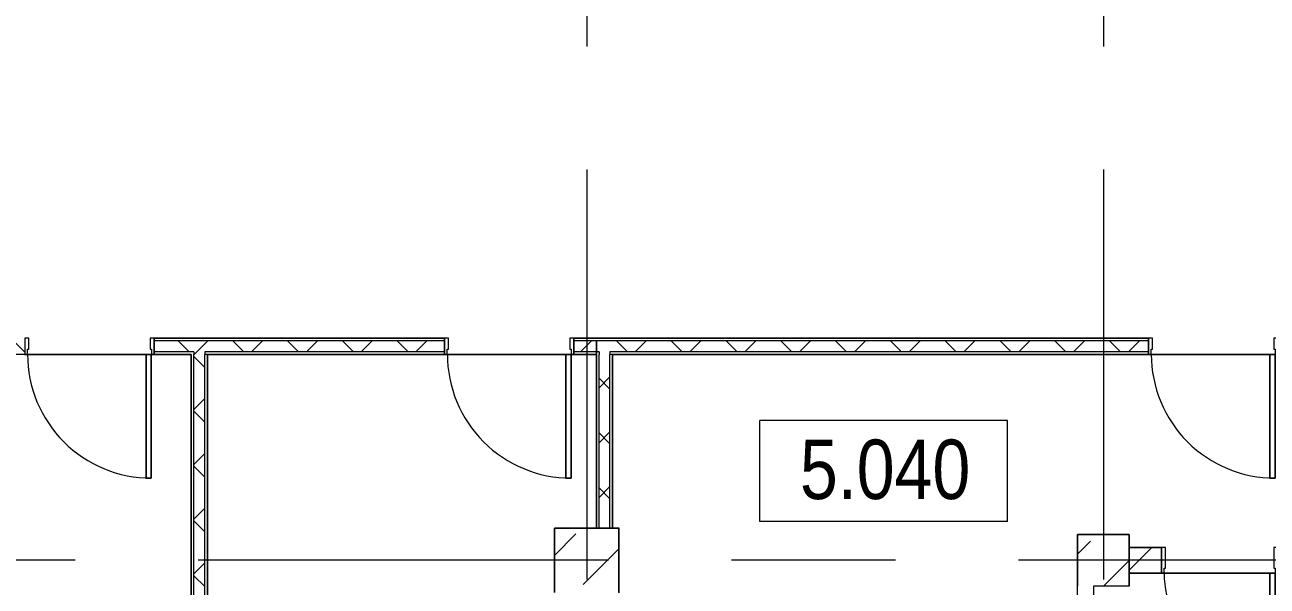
# Model space of a CAD drawing. Header units: millimetres. Extents: x 48966 to 155647, y -43515 to 26217.
# Drawn here: x 73582 to 83200, y -24483 to -20136 of the extents above; entities that cross this region are included whole.
import ezdxf

# ---------------------------------------------------------------- set-up
doc = ezdxf.new("R2010")
doc.units = ezdxf.units.MM
doc.linetypes.add('Осевые', pattern=[6350, 1270, -952.5, 3175, -952.5])
for name, color, linetype, lineweight in [('Двери', 7, 'Continuous', 9), ('Каркас_Импост', 7, 'Continuous', 9), ('Марки помещений', 7, 'Continuous', 9), ('Обобщенные модели', 7, 'Continuous', 9), ('Обобщенные модели-1', 7, 'Continuous', 18), ('Общие ребра', 7, 'Continuous', 9), ('Оси-2', 7, 'Осевые', 9), ('Панель', 7, 'Continuous', 9), ('Перекрытия', 7, 'Continuous', 9), ('Стены-1', 7, 'Continuous', 18), ('Штриховка разреза-1', 7, 'Continuous', 9)]:
    doc.layers.add(name, color=color, linetype=linetype, lineweight=lineweight)
doc.styles.add('Arial Narrow_1', font='Arial Narrow.ttf', dxfattribs={"height": 460})
pattern_1 = [(45, (0, 0), (168.3798, 617.3926), [793.75, -158.75, 6.706, -152.044])]
pattern_2 = [(45, (0, 0), (-212.132, 212.132), []), (135, (0, 0), (-212.132, -212.132), [])]

# ---------------------------------------------------------------- blocks, each defined once
blk = doc.blocks.new('Обобщенные модели 2 - Обобщенные модели 2-1035725-План 5-го этажа на отм_ _12_600')
at = {"layer": 'Обобщенные модели'}
h = blk.add_hatch(dxfattribs=at)
h.set_pattern_fill('FP_1', color=256, style=0, pattern_type=2)
h.set_pattern_definition(pattern_1)
h.paths.add_polyline_path([(78181.6, -24532.9), (78181.6, -24032.9), (77681.6, -24032.9), (77681.6, -24532.9)], flags=0)
h = blk.add_hatch(dxfattribs=at)
h.set_pattern_fill('FP_1', color=256, style=0, pattern_type=2)
h.set_pattern_definition(pattern_1)
h.paths.add_polyline_path([(82131.6, -24482.9), (82131.6, -24082.9), (81731.6, -24082.9), (81731.6, -24482.9)], flags=0)
at = {"layer": 'Обобщенные модели-1'}
for p, q in [((78181.6, -24032.9), (77681.6, -24032.9)), ((77681.6, -24032.9), (77681.6, -24532.9)), ((78181.6, -24532.9), (78181.6, -24032.9)), ((82131.6, -24082.9), (81731.6, -24082.9)), ((81731.6, -24082.9), (81731.6, -24482.9)), ((82131.6, -24482.9), (82131.6, -24082.9))]:
    blk.add_line(p, q, dxfattribs=at)
blk = doc.blocks.new('Дверь - Однопольная - ДВ4_21х10-6240728-План 5-го этажа на отм_ _12_600')
at = {"layer": 'Двери'}
for p, q in [((-439, 1020.5), (-479, 1020.5)), ((-479, 1020.5), (-479, 62.5)), ((-439, 62.5), (-439, 1020.5)), ((-479, 62.5), (-439, 62.5))]:
    blk.add_line(p, q, dxfattribs=at)
blk.add_arc((-479, 62.5), 958, 360, 90, dxfattribs=at)
at = {"layer": 'Каркас_Импост'}
for p, q in [((-480, 62.5), (-500, 62.5)), ((-500, 62.5), (-500, -62.5)), ((-480, 22.5), (-480, 62.5)), ((-470, 22.5), (-480, 22.5)), ((-470, -62.5), (-470, 22.5)), ((480, 22.5), (470, 22.5)), ((470, 22.5), (470, -62.5)), ((500, 62.5), (480, 62.5)), ((480, 62.5), (480, 22.5)), ((500, -62.5), (500, 62.5)), ((-500, -62.5), (-470, -62.5)), ((470, -62.5), (500, -62.5))]:
    blk.add_line(p, q, dxfattribs=at)
at = {"layer": 'Панель'}
for p, q in [((-479, 1020.5), (-439, 1020.5)), ((-479, 62.5), (-479, 1020.5)), ((-439, 1020.5), (-439, 62.5)), ((-439, 62.5), (-479, 62.5))]:
    blk.add_line(p, q, dxfattribs=at)
blk = doc.blocks.new('Дверь - Однопольная - ДВ4_21х9-6802596-План 5-го этажа на отм_ _12_600')
at = {"layer": 'Двери'}
for p, q in [((-389, 958), (-429, 958)), ((-429, 958), (-429, 100)), ((-389, 100), (-389, 958)), ((-429, 100), (-389, 100))]:
    blk.add_line(p, q, dxfattribs=at)
blk.add_arc((-429, 100), 858, 360, 90, dxfattribs=at)
at = {"layer": 'Каркас_Импост'}
for p, q in [((-430, 100), (-450, 100)), ((-450, 100), (-450, -100)), ((-430, 60), (-430, 100)), ((450, 100), (430, 100)), ((430, 100), (430, 60)), ((450, -100), (450, 100)), ((-420, 60), (-430, 60)), ((-420, -100), (-420, 60)), ((430, 60), (420, 60)), ((420, 60), (420, -100)), ((-450, -100), (-420, -100)), ((420, -100), (450, -100))]:
    blk.add_line(p, q, dxfattribs=at)
at = {"layer": 'Панель'}
for p, q in [((-429, 958), (-389, 958)), ((-429, 100), (-429, 958)), ((-389, 958), (-389, 100)), ((-389, 100), (-429, 100))]:
    blk.add_line(p, q, dxfattribs=at)
blk = doc.blocks.new('Марка помещения_Р - Марка помещения-4575829-План 5-го этажа на отм_ _12_600')
at = {"layer": 'Марки помещений'}
for p, q in [((-4.79375, -1.95625), (-4.79375, 1.95625)), ((4.79375, 1.95625), (-4.79375, 1.95625)), ((4.79375, -1.95625), (4.79375, 1.95625)), ((4.79375, -1.95625), (-4.79375, -1.95625))]:
    blk.add_line(p, q, dxfattribs=at)

msp = doc.modelspace()

# ---------------------------------------------------------------- hatches: boundary and pattern name
at = {"layer": 'Штриховка разреза-1'}
h = msp.add_hatch(dxfattribs=at)
h.set_pattern_fill('FP_3', color=256, style=0, pattern_type=2)
h.set_pattern_definition(pattern_2)
h.paths.add_polyline_path([(77831.6, -22667.9), (78004.9, -22667.9), (78004.9, -22582.9), (77831.6, -22582.9)], flags=0)
h.paths.add_polyline_path([(70048.6, -22667.9), (73581.6, -22667.9), (73581.6, -22582.9), (70048.6, -22582.9)], flags=0)
h.paths.add_polyline_path([(84911.6, -22667.9), (84911.6, -22582.9), (83281.6, -22582.9), (83281.6, -22667.9), (84905.1, -22667.9)], flags=0)
h.paths.add_polyline_path([(82281.6, -22667.9), (82281.6, -22582.9), (78006.9, -22582.9), (78006.9, -22667.9), (81573.4, -22667.9)], flags=0)
h.paths.add_polyline_path([(74581.6, -22667.9), (76831.6, -22667.9), (76831.6, -22582.9), (74581.6, -22582.9)], flags=0)
h = msp.add_hatch(dxfattribs=at)
h.set_pattern_fill('FP_3', color=256, style=0, pattern_type=2)
h.set_pattern_definition(pattern_2)
h.paths.add_polyline_path([(74974.6, -30793.8), (74974.6, -22667.9), (74889.6, -22667.9), (74889.6, -30765.5), (74909.9, -30772.3)], flags=0)
h = msp.add_hatch(dxfattribs=at)
h.set_pattern_fill('FP_3', color=256, style=0, pattern_type=2)
h.set_pattern_definition(pattern_2)
h.paths.add_polyline_path([(78111.9, -24032.9), (78111.9, -22667.9), (78026.9, -22667.9), (78026.9, -24032.9)], flags=0)
h = msp.add_hatch(dxfattribs=at)
h.set_pattern_fill('FP_2', color=256, style=0, pattern_type=2)
h.set_pattern_definition([(45, (0, 0), (-424.264, 424.264), [600, -100, 20, -100]), (45, (0, 424), (-424.264, 424.264), [])])
h.paths.add_polyline_path([(85831.6, -24382.9), (85831.6, -24182.9), (83281.6, -24182.9), (83281.6, -24382.9), (84905.1, -24382.9)], flags=0)
h.paths.add_polyline_path([(82131.6, -24382.9), (82381.6, -24382.9), (82381.6, -24182.9), (82131.6, -24182.9)], flags=0)

# ---------------------------------------------------------------- linework, layer by layer
at = {"layer": 'Общие ребра'}
for p, q in [((76831.6, -22562.9), (74581.6, -22562.9)), ((76831.6, -22582.9), (74581.6, -22582.9)), ((82281.6, -22562.9), (77831.6, -22562.9)), ((78004.9, -22582.9), (77831.6, -22582.9)), ((78006.9, -22582.9), (78004.9, -22582.9)), ((78004.9, -22582.9), (78006.9, -22582.9)), ((78004.9, -22582.9), (78004.9, -22667.9)), ((82281.6, -22582.9), (78006.9, -22582.9)), ((78006.9, -22582.9), (78006.9, -22667.9)), ((74889.6, -22667.9), (74581.6, -22667.9)), ((74581.6, -22687.9), (74869.6, -22687.9)), ((74889.6, -22667.9), (74889.6, -22687.9)), ((74889.6, -30765.5), (74889.6, -22687.9)), ((76831.6, -22667.9), (74974.6, -22667.9)), ((74974.6, -22667.9), (74974.6, -22687.9)), ((74994.6, -22687.9), (74974.6, -22687.9)), ((74974.6, -30793.8), (74974.6, -22687.9)), ((74996.6, -22687.9), (76831.6, -22687.9)), ((78004.9, -22667.9), (77831.6, -22667.9)), ((77831.6, -22687.9), (78004.9, -22687.9)), ((78004.9, -22667.9), (78004.9, -22687.9)), ((78026.9, -22667.9), (78006.9, -22667.9)), ((78006.9, -22667.9), (78006.9, -22687.9)), ((78026.9, -22667.9), (78026.9, -22687.9)), ((78026.9, -24032.9), (78026.9, -22687.9)), ((82281.6, -22667.9), (78111.9, -22667.9)), ((78111.9, -22667.9), (78111.9, -22687.9)), ((78131.9, -22687.9), (78111.9, -22687.9)), ((78111.9, -24032.9), (78111.9, -22687.9)), ((78133.9, -22687.9), (82281.6, -22687.9)), ((78182.6, -24032.9), (78181.6, -24032.9)), ((82381.6, -24182.9), (82133.6, -24182.9)), ((82131.6, -24382.9), (82381.6, -24382.9))]:
    msp.add_line(p, q, dxfattribs=at)
at = {"layer": 'Оси-2'}
for p, q in [((77931.6, 25417.1), (77931.6, -41737.8)), ((81931.6, 25417.1), (81931.6, -41737.8)), ((150171.6, -24282.9), (50565.6, -24282.9))]:
    msp.add_line(p, q, dxfattribs=at)
at = {"layer": 'Перекрытия'}
for p, q in [((74581.6, -22687.9), (74581.6, -22562.9)), ((74581.6, -22562.9), (76831.6, -22562.9)), ((76831.6, -22562.9), (76831.6, -22687.9)), ((77831.6, -22687.9), (77831.6, -22562.9)), ((77831.6, -22562.9), (82281.6, -22562.9)), ((82281.6, -22562.9), (82281.6, -22687.9)), ((74869.6, -22687.9), (70068.6, -22687.9)), ((73581.6, -22687.9), (74581.6, -22687.9)), ((74869.6, -30758.9), (74869.6, -22687.9)), ((78006.9, -22687.9), (74994.6, -22687.9)), ((74994.6, -22687.9), (74994.6, -30800.5)), ((76831.6, -22687.9), (77831.6, -22687.9)), ((78006.9, -24032.9), (78006.9, -22687.9)), ((84911.5, -22687.9), (78131.9, -22687.9)), ((78131.9, -22687.9), (78131.9, -24032.9)), ((82281.6, -22687.9), (83281.6, -22687.9)), ((77681.6, -24532.9), (77681.6, -24032.9)), ((77681.6, -24032.9), (78006.9, -24032.9)), ((78131.9, -24032.9), (78181.6, -24032.9)), ((78181.6, -24032.9), (78181.6, -24532.9)), ((81731.6, -24970.9), (81731.6, -24082.9)), ((81731.6, -24082.9), (82131.6, -24082.9)), ((82131.6, -24082.9), (82131.6, -24182.9)), ((82131.6, -24182.9), (82381.6, -24182.9)), ((82381.6, -24182.9), (82381.6, -24382.9)), ((83831.6, -24382.9), (82131.6, -24382.9)), ((82131.6, -24382.9), (82131.6, -24482.9)), ((82381.6, -24382.9), (83281.6, -24382.9)), ((82131.6, -24482.9), (81856.6, -24482.9)), ((81856.6, -24482.9), (81856.6, -25095.9))]:
    msp.add_line(p, q, dxfattribs=at)
at = {"layer": 'Стены-1'}
for p, q in [((74581.6, -22562.9), (74581.6, -22687.9)), ((76831.6, -22687.9), (76831.6, -22562.9)), ((77831.6, -22562.9), (77831.6, -22687.9)), ((82281.6, -22687.9), (82281.6, -22562.9)), ((74869.6, -22687.9), (74869.6, -30758.9)), ((74994.6, -22687.9), (74996.6, -22687.9)), ((74994.6, -30800.5), (74994.6, -22687.9)), ((74994.6, -22687.9), (74994.6, -30798.4)), ((74996.6, -22687.9), (74994.6, -22687.9)), ((74996.6, -30799.1), (74996.6, -22689.9)), ((78004.9, -22689.9), (78004.9, -24030.9)), ((78006.9, -22687.9), (78006.9, -24032.9)), ((78006.9, -24030.9), (78006.9, -22687.9)), ((78131.9, -22687.9), (78133.9, -22687.9)), ((78131.9, -24032.9), (78131.9, -22687.9)), ((78006.9, -24032.9), (78131.9, -24032.9)), ((78181.6, -24032.9), (78181.6, -24533.9)), ((78183.6, -24032.9), (78182.6, -24032.9)), ((78183.6, -24533.9), (78183.6, -24032.9)), ((82133.6, -24182.9), (82131.6, -24182.9)), ((82131.6, -24182.9), (82131.6, -24382.9)), ((82381.6, -24382.9), (82381.6, -24182.9))]:
    msp.add_line(p, q, dxfattribs=at)

# ---------------------------------------------------------------- block references
at = {"layer": 'Двери', "rotation": 180}
for name, p in [('Дверь - Однопольная - ДВ4_21х10-6240728-План 5-го этажа на отм_ _12_600', (74081.6, -22625.4)), ('Дверь - Однопольная - ДВ4_21х10-6240728-План 5-го этажа на отм_ _12_600', (77331.6, -22625.4)), ('Дверь - Однопольная - ДВ4_21х10-6240728-План 5-го этажа на отм_ _12_600', (82781.6, -22625.4)), ('Дверь - Однопольная - ДВ4_21х9-6802596-План 5-го этажа на отм_ _12_600', (82831.6, -24282.9))]:
    msp.add_blockref(name, p, dxfattribs=at)
at = {"layer": 'Марки помещений', "xscale": 199.9999999999999, "yscale": 199.9999999999999, "zscale": 199.9999999999999}
msp.add_blockref('Марка помещения_Р - Марка помещения-4575829-План 5-го этажа на отм_ _12_600', (80230.6, -23590.1), dxfattribs=at)
at = {"layer": 'Обобщенные модели'}
msp.add_blockref('Обобщенные модели 2 - Обобщенные модели 2-1035725-План 5-го этажа на отм_ _12_600', (0, 0), dxfattribs=at)

# ---------------------------------------------------------------- texts
at = {"layer": 'Марки помещений', "insert": (79582.7, -23348.3), "char_height": 460, "width": 1587.341, "attachment_point": 1, "style": 'Arial Narrow_1'}
msp.add_mtext('5.040', dxfattribs=at)

doc.saveas('drawing.dxf')
